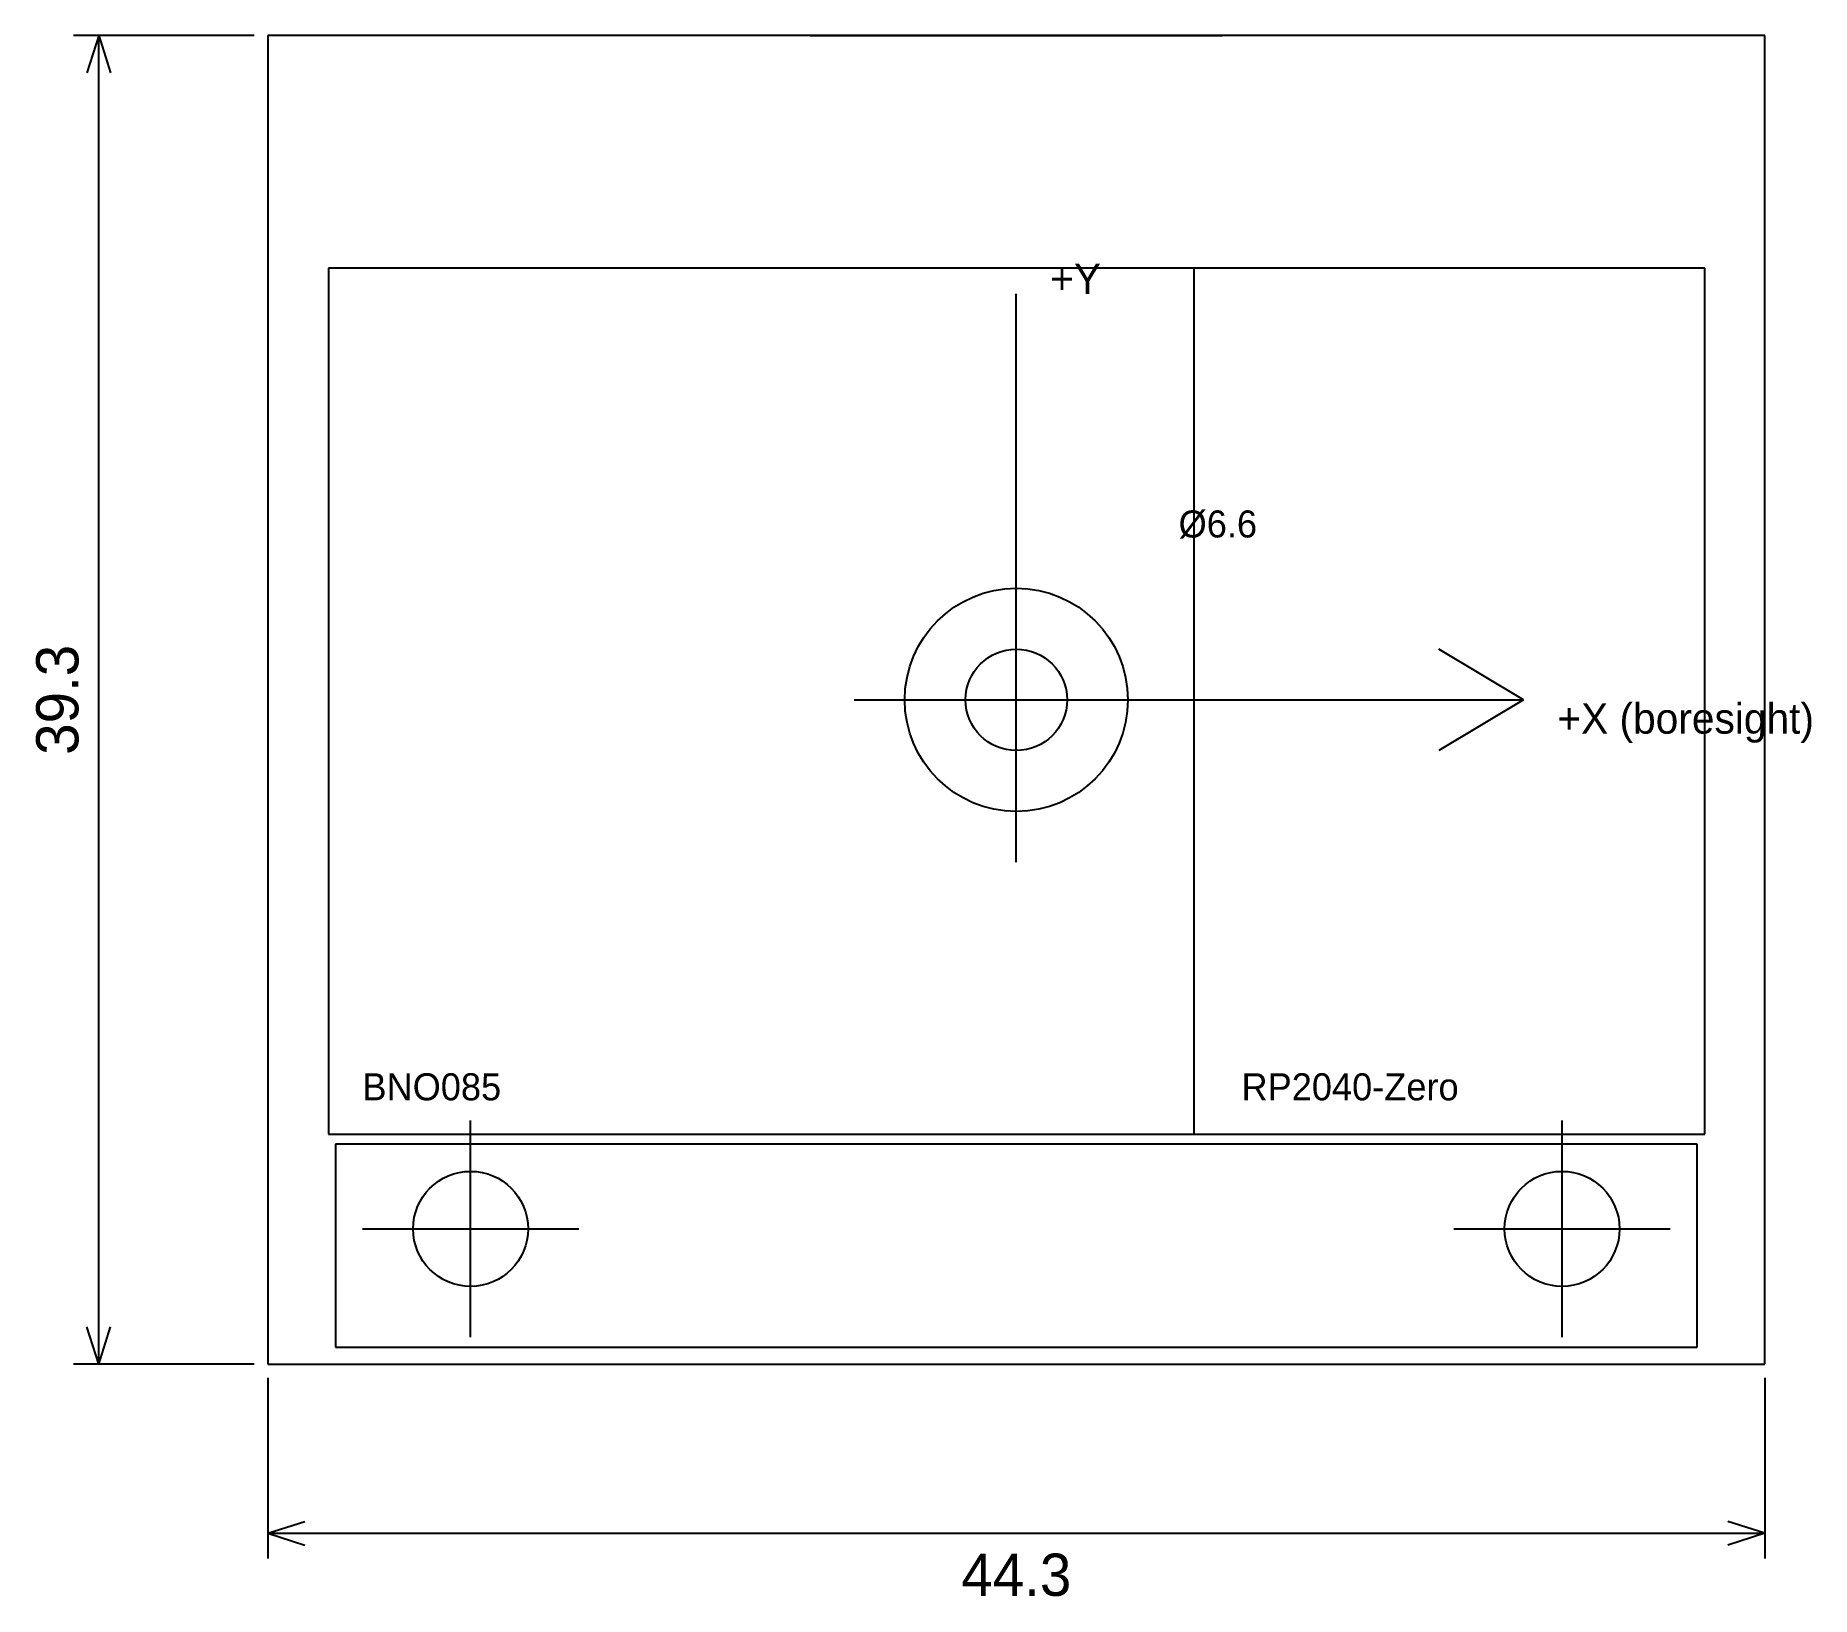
# Model space of a CAD drawing. Extents: x -6.9 to 45.7, y -6.9 to 39.3.
import ezdxf
from ezdxf.enums import TextEntityAlignment as Align

# ---------------------------------------------------------------- set-up
doc = ezdxf.new("R2010")
doc.units = 0
for name, color, linetype in [('CENTER', 3, 'CONTINUOUS'), ('CUT', 7, 'CONTINUOUS'), ('DIM', 4, 'CONTINUOUS'), ('ENGRAVE', 6, 'CONTINUOUS'), ('HIDDEN', 8, 'CONTINUOUS'), ('HOLE', 1, 'CONTINUOUS'), ('TEXT', 7, 'CONTINUOUS')]:
    doc.layers.add(name, color=color, linetype=linetype)

msp = doc.modelspace()

# ---------------------------------------------------------------- linework, layer by layer
at = {"layer": 'CENTER'}
for p, q in [((22.14, 14.84), (22.14, 24.44)), ((17.34, 19.64), (26.94, 19.64)), ((6, 0.8), (6, 7.2)), ((38.28, 0.8), (38.28, 7.2)), ((2.8, 4), (9.2, 4)), ((35.08, 4), (41.48, 4))]:
    msp.add_line(p, q, dxfattribs=at)
at = {"layer": 'CUT'}
for p, q in [((44.28, 39.28), (0, 39.28)), ((0, 39.28), (0, 0)), ((44.28, 0), (44.28, 39.28)), ((0, 0), (44.28, 0))]:
    msp.add_line(p, q, dxfattribs=at)
at = {"layer": 'DIM'}
for p, q in [((-0.4, 39.28), (-5.75, 39.28)), ((-5, 39.28), (-5.35, 38.18)), ((-5, 0), (-5, 39.28)), ((-5, 39.28), (-4.65, 38.18)), ((-5, 0), (-5.35, 1.1)), ((-5, 0), (-4.65, 1.1)), ((-0.4, 0), (-5.75, 0)), ((0, -0.4), (0, -5.75)), ((44.28, -0.4), (44.28, -5.75)), ((0, -5), (1.1, -4.65)), ((44.28, -5), (43.18, -4.65)), ((0, -5), (44.28, -5)), ((0, -5), (1.1, -5.35)), ((44.28, -5), (43.18, -5.35))]:
    msp.add_line(p, q, dxfattribs=at)
at = {"layer": 'ENGRAVE'}
for p, q in [((22.14, 19.64), (22.14, 31.64)), ((37.14, 19.64), (34.64, 21.14)), ((22.14, 19.64), (37.14, 19.64)), ((37.14, 19.64), (34.64, 18.14))]:
    msp.add_line(p, q, dxfattribs=at)
msp.add_circle((22.14, 19.64), 1.5, dxfattribs=at)
at = {"layer": 'HIDDEN'}
for p, q in [((42.5, 32.4), (1.8, 32.4)), ((1.8, 32.4), (1.8, 6.8)), ((27.4, 32.4), (1.8, 32.4)), ((1.8, 32.4), (1.8, 6.8)), ((27.4, 6.8), (27.4, 32.4)), ((42.5, 6.8), (42.5, 32.4)), ((1.8, 6.8), (42.5, 6.8)), ((1.8, 6.8), (27.4, 6.8)), ((42.28, 6.5), (2, 6.5)), ((2, 6.5), (2, 0.5)), ((42.28, 0.5), (42.28, 6.5)), ((2, 0.5), (42.28, 0.5))]:
    msp.add_line(p, q, dxfattribs=at)
at = {"layer": 'HOLE'}
msp.add_line((16.04, 39.28), (28.24, 39.28), dxfattribs=at)
for centre, radius in [((22.14, 19.64), 3.3), ((6, 4), 1.7), ((38.28, 4), 1.7)]:
    msp.add_circle(centre, radius, dxfattribs=at)

# ---------------------------------------------------------------- texts
at = {"layer": 'DIM'}
msp.add_text('39.3', height=1.25, rotation=90, dxfattribs=at).set_placement((-5.6, 19.64), align=Align.CENTER)
msp.add_text('44.3', height=1.25, dxfattribs=at).set_placement((22.14, -6.85), align=Align.CENTER)
at = {"layer": 'TEXT'}
for s, height, p in [('+Y', 0.9, (23.14, 31.64)), ('%%c6.6', 0.8, (26.94, 24.44)), ('+X (boresight)', 0.9, (38.14, 18.64)), ('BNO085', 0.8, (2.8, 7.8)), ('RP2040-Zero', 0.8, (28.8, 7.8))]:
    msp.add_text(s, height=height, dxfattribs=at).set_placement(p)

doc.saveas('drawing.dxf')
